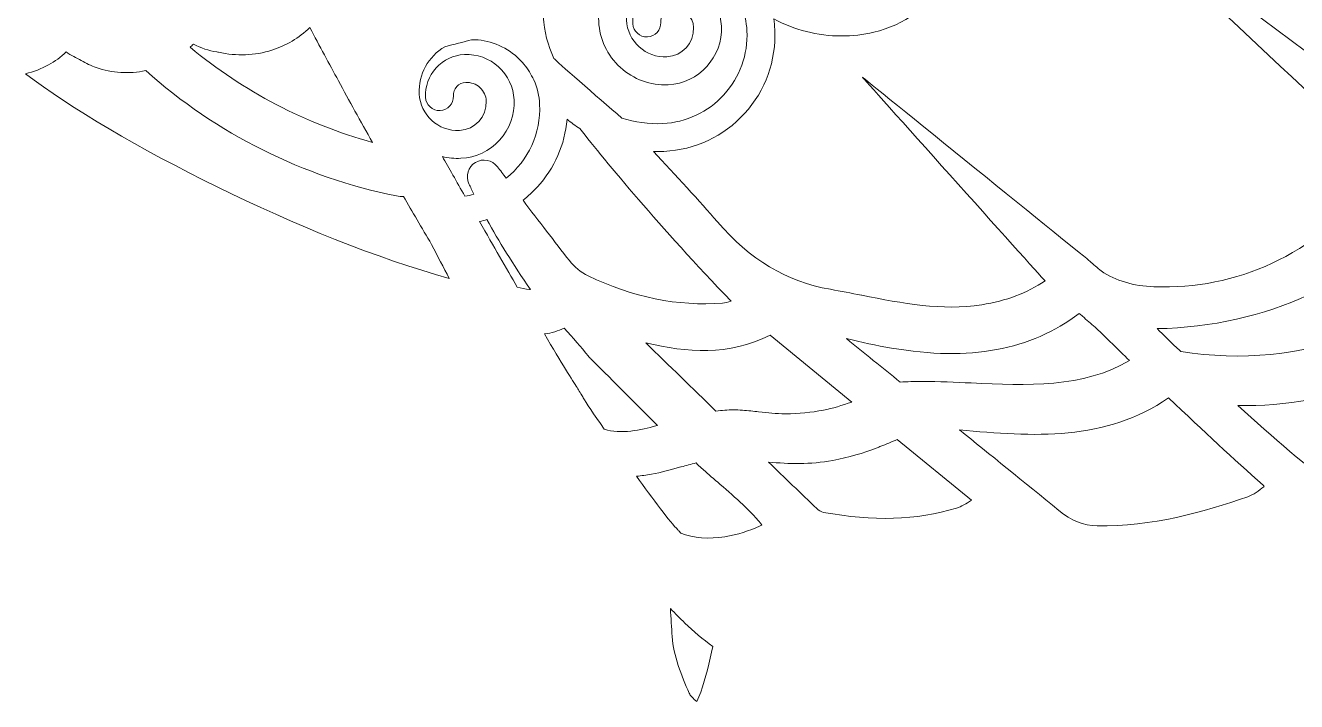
# Model space of a CAD drawing. Header units: millimetres. Extents: x -1647 to 2455, y -685 to 37.
# Drawn here: x 1234.7 to 1462.7, y -608 to -486.7 of the extents above; entities that cross this region are included whole.
import ezdxf

# ---------------------------------------------------------------- set-up
doc = ezdxf.new("R2010")
doc.units = ezdxf.units.MM
doc.header["$MEASUREMENT"] = 0
doc.layers.add('Layer 5', color=7, linetype='Continuous')

msp = doc.modelspace()

# ---------------------------------------------------------------- linework, layer by layer
at = {"layer": 'Layer 5', "lineweight": 0}
for points, knots in [([(1491.53, -509.98), (1489.81, -510.39), (1488.48, -509.99), (1486.94, -508.61), (1482.51, -504.65), (1429.56, -465.51), (1429.56, -465.51), (1429.56, -465.51), (1471.46, -505.15), (1478, -510.83), (1478.98, -511.67), (1478.98, -511.67), (1478.52, -512.41), (1478.23, -512.88), (1478, -513.33), (1477.77, -513.77), (1477.53, -514.25), (1477.28, -514.75), (1477.07, -514.98), (1465.27, -528.03), (1452.22, -534.12), (1437.15, -533.6), (1433.44, -533.47), (1430.34, -532.54), (1427.67, -530.77), (1426.97, -530.18), (1426.29, -529.6), (1425.64, -529.02), (1425, -528.44), (1384.86, -496.01), (1384.86, -496.01), (1384.86, -496.01), (1415.78, -530.58), (1417.6, -532.53), (1414.32, -534.75), (1410.68, -536.12), (1406.24, -536.82), (1399.07, -537.95), (1392.11, -536.58), (1384.74, -535.13), (1384.73, -535.13), (1384.71, -535.12), (1384.7, -535.12), (1384.69, -535.12), (1384.68, -535.12), (1384.67, -535.11), (1382.86, -534.76), (1380.98, -534.39), (1379.12, -534.06), (1371.19, -532.68), (1364.73, -528.81), (1358.78, -521.89), (1355.82, -518.43), (1351.2, -513.44), (1347.34, -509.33), (1347.98, -509.34), (1348.62, -509.34), (1349.24, -509.31), (1354.82, -509.04), (1359.96, -506.62), (1363.71, -502.5), (1367.47, -498.37), (1369.39, -493.02), (1369.13, -487.45), (1369.1, -486.8), (1369.03, -486.15), (1368.93, -485.51), (1372.66, -487.53), (1376.81, -488.6), (1381.06, -488.6), (1383.02, -488.6), (1384.98, -488.37), (1386.9, -487.91), (1392.34, -486.63), (1396.95, -483.32), (1399.88, -478.57), (1402.82, -473.82), (1403.73, -468.22), (1402.45, -462.79), (1402, -460.88), (1401.24, -459.07), (1400.2, -457.45), (1402.33, -458.01), (1404.52, -458.3), (1406.74, -458.3), (1411.02, -458.3), (1415.27, -457.2), (1419.02, -455.12), (1423.91, -452.43), (1427.45, -447.99), (1429, -442.63), (1430.55, -437.26), (1429.91, -431.62), (1427.21, -426.73), (1426.7, -425.81), (1426.11, -424.94), (1425.45, -424.13), (1426.07, -424.17), (1426.68, -424.2), (1427.3, -424.2), (1432.9, -424.2), (1438.23, -422.4), (1442.69, -419.01), (1447.13, -415.64), (1449.99, -410.73), (1450.74, -405.2), (1451.5, -399.66), (1450.05, -394.17), (1446.68, -389.73), (1446.05, -388.9), (1445.35, -388.13), (1444.58, -387.43), (1449.99, -386.41), (1454.93, -383.68), (1458.67, -379.58), (1462.43, -375.46), (1464.36, -370.12), (1464.11, -364.55), (1463.93, -360.57), (1462.61, -356.74), (1460.35, -353.51), (1473.06, -356.2), (1484.42, -359.1), (1495.86, -362.56), (1499.35, -366.66), (1502.27, -371.35), (1504.32, -376.14), (1505.51, -378.93), (1506.45, -381.83), (1507.11, -384.77), (1507.28, -385.51), (1507.44, -386.3), (1507.58, -387.14), (1499.85, -383.49), (1473.73, -376.26), (1473.73, -376.26), (1473.73, -376.26), (1487.31, -384.94), (1492.55, -387.78), (1497.36, -390.4), (1505.38, -394.77), (1511.49, -398.45), (1514.15, -401.79), (1518.58, -408.29), (1519.37, -415.12), (1519.79, -418.8), (1518.49, -422.6), (1515.86, -425.43), (1490.17, -402.86), (1464.66, -390.26), (1464.66, -390.26), (1464.66, -390.26), (1490.56, -415.95), (1503.85, -427.12), (1510.94, -433.08), (1514.11, -439.89), (1513.37, -448.86), (1512.76, -448.2), (1512.13, -447.56), (1511.53, -446.9), (1486.55, -419.17), (1459.84, -404.76), (1459.84, -404.76), (1459.84, -404.76), (1493.55, -439.89), (1504.37, -451.64), (1505.55, -452.92), (1506.73, -454.2), (1507.91, -455.48), (1508.57, -456.2), (1509.25, -456.98), (1509.92, -457.75), (1511.23, -459.25), (1512.57, -460.8), (1514.1, -462.22), (1515.77, -463.78), (1516.41, -465.49), (1516.17, -467.74), (1516.1, -468.49), (1516.02, -469.23), (1515.95, -469.99), (1515.64, -473.09), (1515.33, -476.29), (1514.52, -479.16), (1514.02, -480.94), (1512.75, -482.96), (1510.95, -484.85), (1509.02, -486.88), (1508.33, -486.97), (1508.32, -486.97), (1508.25, -486.96), (1507.19, -487), (1505.42, -484.83), (1499.91, -478.1), (1450.71, -436.16), (1450.71, -436.16), (1450.71, -436.16), (1466.17, -453.6), (1466.97, -454.59), (1467.15, -454.82), (1467.52, -455.21), (1469.75, -457.56), (1476.78, -464.95), (1495.45, -484.59), (1504.34, -496.04), (1506.23, -498.49), (1506.22, -499.75), (1504.29, -502.19), (1501.19, -506.08), (1496.9, -508.71), (1491.53, -509.98)], [0, 0, 0, 0, 1, 1, 1, 2, 2, 2, 3, 3, 3, 4, 4, 4, 5, 5, 5, 6, 6, 6, 7, 7, 7, 8, 8, 8, 9, 9, 9, 10, 10, 10, 11, 11, 11, 12, 12, 12, 13, 13, 13, 14, 14, 14, 15, 15, 15, 16, 16, 16, 17, 17, 17, 18, 18, 18, 19, 19, 19, 20, 20, 20, 21, 21, 21, 22, 22, 22, 23, 23, 23, 24, 24, 24, 25, 25, 25, 26, 26, 26, 27, 27, 27, 28, 28, 28, 29, 29, 29, 30, 30, 30, 31, 31, 31, 32, 32, 32, 33, 33, 33, 34, 34, 34, 35, 35, 35, 36, 36, 36, 37, 37, 37, 38, 38, 38, 39, 39, 39, 40, 40, 40, 41, 41, 41, 42, 42, 42, 43, 43, 43, 44, 44, 44, 45, 45, 45, 46, 46, 46, 47, 47, 47, 48, 48, 48, 49, 49, 49, 50, 50, 50, 51, 51, 51, 52, 52, 52, 53, 53, 53, 54, 54, 54, 55, 55, 55, 56, 56, 56, 57, 57, 57, 58, 58, 58, 59, 59, 59, 60, 60, 60, 61, 61, 61, 62, 62, 62, 63, 63, 63, 64, 64, 64, 65, 65, 65, 66, 66, 66, 67, 67, 67, 68, 68, 68, 69, 69, 69, 70, 70, 70, 70]), ([(1334.92, -482.21), (1336.03, -481.74), (1337.15, -481.26), (1338.27, -480.76), (1337.7, -482.43), (1337.45, -484.2), (1337.54, -486), (1337.69, -489.17), (1339.07, -492.1), (1341.42, -494.25), (1343.78, -496.39), (1346.83, -497.49), (1350, -497.34), (1355.53, -497.08), (1359.81, -492.37), (1359.55, -486.84), (1359.44, -484.56), (1358.45, -482.46), (1356.76, -480.92), (1355.08, -479.39), (1352.9, -478.61), (1350.63, -478.73), (1348.68, -478.82), (1346.88, -479.67), (1345.56, -481.11), (1344.25, -482.56), (1343.57, -484.43), (1343.66, -486.39), (1343.73, -487.76), (1344.9, -488.83), (1346.28, -488.77), (1346.95, -488.73), (1347.56, -488.44), (1348.01, -487.95), (1348.46, -487.46), (1348.69, -486.82), (1348.66, -486.15), (1348.63, -485.53), (1348.84, -484.94), (1349.26, -484.48), (1349.68, -484.02), (1350.25, -483.75), (1350.87, -483.72), (1352.82, -483.62), (1354.47, -485.14), (1354.56, -487.08), (1354.69, -489.85), (1352.54, -492.21), (1349.77, -492.34), (1347.91, -492.43), (1346.15, -491.79), (1344.79, -490.55), (1343.42, -489.31), (1342.62, -487.61), (1342.53, -485.76), (1342.41, -483.29), (1343.27, -480.92), (1344.93, -479.08), (1346.6, -477.25), (1348.88, -476.18), (1351.35, -476.06), (1354.61, -475.91), (1357.74, -477.03), (1360.15, -479.23), (1362.56, -481.42), (1363.98, -484.43), (1364.13, -487.68), (1364.33, -491.93), (1362.87, -495.99), (1360.01, -499.13), (1357.16, -502.27), (1353.25, -504.11), (1349.01, -504.31), (1346.5, -504.43), (1344.03, -504.1), (1341.67, -503.33), (1337.34, -499.52), (1329.82, -493.13), (1329.51, -492.61), (1328.39, -490.26), (1327.75, -487.74), (1327.59, -485.11), (1330.08, -484.19), (1332.54, -483.22), (1334.92, -482.21)], [0, 0, 0, 0, 1, 1, 1, 2, 2, 2, 3, 3, 3, 4, 4, 4, 5, 5, 5, 6, 6, 6, 7, 7, 7, 8, 8, 8, 9, 9, 9, 10, 10, 10, 11, 11, 11, 12, 12, 12, 13, 13, 13, 14, 14, 14, 15, 15, 15, 16, 16, 16, 17, 17, 17, 18, 18, 18, 19, 19, 19, 20, 20, 20, 21, 21, 21, 22, 22, 22, 23, 23, 23, 24, 24, 24, 25, 25, 25, 26, 26, 26, 27, 27, 27, 28, 28, 28, 28]), ([(1264.84, -490.04), (1266.15, -490.75), (1267.58, -491.24), (1269.03, -491.47), (1269.14, -491.49), (1269.24, -491.5), (1269.35, -491.51), (1272.56, -492.25), (1275.87, -492.12), (1278.92, -491.14), (1281.44, -490.33), (1283.77, -488.94), (1285.72, -487.09), (1287.47, -490.39), (1289.21, -493.62), (1290.84, -496.64), (1292.77, -500.21), (1294.79, -503.87), (1296.96, -507.7), (1284.97, -504.39), (1273.82, -498.56), (1264.24, -490.63), (1264.44, -490.44), (1264.65, -490.25), (1264.84, -490.04)], [0, 0, 0, 0, 1, 1, 1, 2, 2, 2, 3, 3, 3, 4, 4, 4, 5, 5, 5, 6, 6, 6, 7, 7, 7, 8, 8, 8, 8]), ([(1314.25, -515.11), (1314.53, -515.72), (1314.83, -516.36), (1315.14, -517.01), (1314.62, -517.15), (1314.09, -517.26), (1313.55, -517.34), (1312.04, -514.71), (1310.66, -512.28), (1309.49, -510.24), (1310.57, -510.5), (1311.69, -510.61), (1312.82, -510.55), (1315.49, -510.42), (1317.96, -509.26), (1319.76, -507.28), (1321.57, -505.3), (1322.49, -502.73), (1322.36, -500.05), (1322.26, -497.78), (1321.27, -495.68), (1319.58, -494.15), (1317.9, -492.62), (1315.72, -491.83), (1313.44, -491.94), (1311.49, -492.03), (1309.69, -492.88), (1308.37, -494.33), (1307.06, -495.77), (1306.38, -497.65), (1306.48, -499.6), (1306.54, -500.97), (1307.72, -502.04), (1309.09, -501.98), (1309.76, -501.95), (1310.37, -501.66), (1310.82, -501.16), (1311.27, -500.67), (1311.5, -500.03), (1311.47, -499.36), (1311.44, -498.74), (1311.65, -498.15), (1312.07, -497.69), (1312.49, -497.23), (1313.06, -496.96), (1313.68, -496.93), (1314.62, -496.89), (1315.53, -497.22), (1316.22, -497.85), (1316.92, -498.48), (1317.33, -499.35), (1317.37, -500.29), (1317.5, -503.06), (1315.35, -505.43), (1312.58, -505.56), (1308.76, -505.73), (1305.52, -502.78), (1305.34, -498.97), (1305.18, -495.5), (1306.94, -492.27), (1309.95, -490.52), (1311.57, -490.12), (1313.18, -489.7), (1314.74, -489.26), (1314.74, -489.26), (1314.75, -489.26), (1314.75, -489.26), (1317.8, -489.26), (1320.71, -490.39), (1322.96, -492.44), (1323.8, -493.2), (1324.53, -494.08), (1325.13, -495.04), (1325.37, -495.52), (1325.62, -496.01), (1325.9, -496.49), (1326.52, -497.88), (1326.87, -499.36), (1326.94, -500.9), (1327.19, -506.05), (1324.95, -510.92), (1320.93, -514.11), (1320.41, -513.42), (1319.89, -512.74), (1319.37, -512.06), (1318.45, -510.83), (1316.76, -510.5), (1315.44, -511.29), (1314.13, -512.07), (1313.61, -513.72), (1314.25, -515.11)], [0, 0, 0, 0, 1, 1, 1, 2, 2, 2, 3, 3, 3, 4, 4, 4, 5, 5, 5, 6, 6, 6, 7, 7, 7, 8, 8, 8, 9, 9, 9, 10, 10, 10, 11, 11, 11, 12, 12, 12, 13, 13, 13, 14, 14, 14, 15, 15, 15, 16, 16, 16, 17, 17, 17, 18, 18, 18, 19, 19, 19, 20, 20, 20, 21, 21, 21, 22, 22, 22, 23, 23, 23, 24, 24, 24, 25, 25, 25, 26, 26, 26, 27, 27, 27, 28, 28, 28, 29, 29, 29, 30, 30, 30, 30]), ([(1234.7, -495.37), (1236.19, -495.02), (1237.58, -494.49), (1238.85, -493.79), (1239.99, -493.17), (1241.06, -492.37), (1241.98, -491.46), (1242.91, -492.06), (1243.81, -492.57), (1244.71, -493), (1245.58, -493.51), (1246.48, -493.93), (1247.39, -494.26), (1250.25, -495.28), (1253.33, -495.44), (1256.27, -494.8), (1268.94, -506.13), (1284.6, -513.94), (1301.25, -517.31), (1301.7, -517.4), (1302.11, -517.42), (1302.5, -517.39), (1304.1, -520.14), (1305.78, -523), (1307.55, -526), (1308.64, -528.13), (1309.69, -530.14), (1310.72, -532.09), (1285.01, -525.03), (1250.73, -507.59), (1234.7, -495.37)], [0, 0, 0, 0, 1, 1, 1, 2, 2, 2, 3, 3, 3, 4, 4, 4, 5, 5, 5, 6, 6, 6, 7, 7, 7, 8, 8, 8, 9, 9, 9, 10, 10, 10, 10]), ([(1323.96, -518.09), (1324.88, -517.37), (1325.74, -516.57), (1326.52, -515.71), (1329.61, -512.32), (1331.47, -508.07), (1331.87, -503.55), (1332.6, -504.14), (1333.36, -504.7), (1334.15, -505.22), (1338.87, -511.19), (1348.49, -522.9), (1361.29, -536.19), (1360.73, -536.37), (1360.21, -536.49), (1359.73, -536.52), (1351.76, -537.16), (1343.65, -535.51), (1335.62, -531.63), (1334.36, -531.02), (1333.15, -530.03), (1332.28, -528.91), (1329.61, -525.47), (1326.82, -521.84), (1323.96, -518.09)], [0, 0, 0, 0, 1, 1, 1, 2, 2, 2, 3, 3, 3, 4, 4, 4, 5, 5, 5, 6, 6, 6, 7, 7, 7, 8, 8, 8, 8]), ([(1493.72, -525.27), (1492.05, -530.2), (1487.14, -536.94), (1473.45, -542.16), (1463.68, -545.89), (1452.79, -546.95), (1441.96, -545.23), (1441.72, -544.95), (1441.45, -544.7), (1441.16, -544.48), (1440.03, -543.39), (1438.89, -542.27), (1437.72, -541.12), (1447.45, -540.93), (1456.82, -538.83), (1464.96, -534.99), (1473.9, -530.78), (1480.87, -524.72), (1485.18, -517.42), (1485.18, -517.42), (1485.39, -517.6), (1485.39, -517.6), (1487.64, -519.62), (1489.77, -521.52), (1491.89, -523.53), (1492.5, -524.11), (1493.11, -524.69), (1493.72, -525.27)], [0, 0, 0, 0, 1, 1, 1, 2, 2, 2, 3, 3, 3, 4, 4, 4, 5, 5, 5, 6, 6, 6, 7, 7, 7, 8, 8, 8, 9, 9, 9, 9]), ([(1325.12, -534.08), (1324.39, -534.02), (1323.6, -533.85), (1322.93, -533.67), (1320.95, -530.25), (1318.73, -526.39), (1316.16, -521.91), (1316.61, -521.8), (1317.05, -521.68), (1317.48, -521.54), (1319.61, -525.43), (1322.18, -529.56), (1325.28, -534.09), (1325.22, -534.09), (1325.17, -534.08), (1325.12, -534.08)], [0, 0, 0, 0, 1, 1, 1, 2, 2, 2, 3, 3, 3, 4, 4, 4, 5, 5, 5, 5]), ([(1513.52, -546.39), (1512.82, -550.83), (1510.41, -554.76), (1505.92, -558.78), (1496.99, -566.75), (1486.51, -570.79), (1474.76, -570.79), (1474.76, -570.79), (1474.76, -570.79), (1474.76, -570.79), (1473.87, -570.79), (1472.96, -570.77), (1472.06, -570.73), (1470.95, -570.67), (1470.53, -570.46), (1470.49, -570.43), (1464.61, -565.85), (1458.6, -560.74), (1452.18, -554.88), (1460.78, -555.12), (1469.55, -553.53), (1477.68, -550.25), (1485.52, -547.09), (1495.71, -541.4), (1500.71, -531.98), (1504.61, -535.75), (1508.63, -539.61), (1512.69, -543.35), (1513.58, -544.18), (1513.76, -544.83), (1513.52, -546.39)], [0, 0, 0, 0, 1, 1, 1, 2, 2, 2, 3, 3, 3, 4, 4, 4, 5, 5, 5, 6, 6, 6, 7, 7, 7, 8, 8, 8, 9, 9, 9, 10, 10, 10, 10]), ([(1432.74, -546.83), (1424.53, -551.78), (1414.29, -551.32), (1404.38, -550.87), (1401.51, -550.74), (1398.55, -550.6), (1395.64, -550.6), (1394.17, -550.6), (1392.85, -550.63), (1391.63, -550.7), (1388.41, -548.11), (1385.19, -545.51), (1381.97, -542.91), (1384.67, -543.55), (1387.36, -544.14), (1390.08, -544.6), (1404.18, -547.01), (1414.91, -545.03), (1423.75, -538.38), (1423.94, -538.55), (1424.13, -538.72), (1424.34, -538.9), (1425.06, -539.55), (1425.81, -540.21), (1426.62, -540.84), (1426.62, -540.84), (1426.8, -541.02), (1426.8, -541.02), (1428.63, -542.82), (1430.68, -544.83), (1432.74, -546.83)], [0, 0, 0, 0, 1, 1, 1, 2, 2, 2, 3, 3, 3, 4, 4, 4, 5, 5, 5, 6, 6, 6, 7, 7, 7, 8, 8, 8, 9, 9, 9, 10, 10, 10, 10]), ([(1338.53, -559.14), (1336.63, -556.47), (1335.2, -554.34), (1334.78, -553.53), (1334.75, -553.48), (1334.71, -553.39), (1334.39, -552.87), (1334.39, -552.87), (1334.35, -552.81), (1334.35, -552.81), (1334.17, -552.51), (1333.94, -552.13), (1333.81, -551.9), (1333.76, -551.82), (1333.71, -551.75), (1333.66, -551.67), (1332.86, -550.53), (1330.89, -547.3), (1327.82, -542.07), (1329.07, -541.89), (1330.26, -541.54), (1331.36, -541.03), (1332.97, -542.81), (1334.35, -544.38), (1335.7, -546.08), (1335.71, -546.09), (1335.72, -546.1), (1335.73, -546.12), (1335.73, -546.12), (1335.93, -546.34), (1335.93, -546.34), (1335.98, -546.4), (1336.03, -546.45), (1336.09, -546.51), (1336.09, -546.51), (1336.1, -546.52), (1336.1, -546.52), (1336.97, -547.37), (1338.69, -549.09), (1340.87, -551.27), (1340.87, -551.27), (1341.1, -551.51), (1341.1, -551.51), (1343.18, -553.59), (1345.69, -556.1), (1348.08, -558.48), (1348.08, -558.48), (1347.8, -558.56), (1347.8, -558.56), (1345.23, -559.29), (1341.5, -560.14), (1338.53, -559.14)], [0, 0, 0, 0, 1, 1, 1, 2, 2, 2, 3, 3, 3, 4, 4, 4, 5, 5, 5, 6, 6, 6, 7, 7, 7, 8, 8, 8, 9, 9, 9, 10, 10, 10, 11, 11, 11, 12, 12, 12, 13, 13, 13, 14, 14, 14, 15, 15, 15, 16, 16, 16, 17, 17, 17, 17]), ([(1366.23, -556.04), (1365.34, -555.94), (1364.32, -555.83), (1363.33, -555.76), (1362.79, -555.72), (1362.24, -555.7), (1361.69, -555.7), (1360.68, -555.7), (1359.65, -555.76), (1358.57, -555.9), (1354.35, -551.8), (1350.15, -547.72), (1346, -543.67), (1353.43, -545.4), (1360.77, -546.11), (1368.28, -542.26), (1368.28, -542.26), (1382.92, -554.28), (1382.92, -554.28), (1381.21, -554.92), (1379.51, -555.41), (1377.85, -555.74), (1375.71, -556.16), (1373.43, -556.38), (1371.06, -556.39), (1371.06, -556.39), (1370.95, -556.39), (1370.95, -556.39), (1369.4, -556.39), (1367.86, -556.22), (1366.23, -556.04)], [0, 0, 0, 0, 1, 1, 1, 2, 2, 2, 3, 3, 3, 4, 4, 4, 5, 5, 5, 6, 6, 6, 7, 7, 7, 8, 8, 8, 9, 9, 9, 10, 10, 10, 10]), ([(1456.84, -569.5), (1456.03, -570.15), (1454.97, -570.95), (1453.96, -571.29), (1446.08, -573.99), (1436.71, -576.71), (1426.95, -576.5), (1424.49, -576.44), (1422.31, -575.57), (1420.09, -573.76), (1420.09, -573.76), (1420.09, -573.76), (1420.09, -573.76), (1413.87, -568.67), (1407.52, -563.53), (1402.26, -559.28), (1415.32, -560.53), (1428.66, -561.35), (1439.74, -553.52), (1446.22, -559.65), (1451.37, -564.46), (1456.73, -569.23), (1456.81, -569.3), (1456.87, -569.36), (1456.93, -569.42), (1456.9, -569.44), (1456.87, -569.47), (1456.84, -569.5)], [0, 0, 0, 0, 1, 1, 1, 2, 2, 2, 3, 3, 3, 4, 4, 4, 5, 5, 5, 6, 6, 6, 7, 7, 7, 8, 8, 8, 9, 9, 9, 9]), ([(1401.74, -573.32), (1394.5, -575.5), (1386.7, -575.75), (1377.89, -574.08), (1377.49, -574), (1376.96, -573.72), (1376.64, -573.41), (1376.64, -573.41), (1376.64, -573.41), (1376.64, -573.41), (1373.77, -570.64), (1370.9, -567.85), (1368.02, -565.06), (1371.66, -565.4), (1375.49, -565.51), (1379.52, -564.75), (1382.42, -564.21), (1385.02, -563.47), (1387.49, -562.49), (1387.7, -562.4), (1387.93, -562.31), (1388.17, -562.22), (1389.08, -561.87), (1390.09, -561.47), (1391.09, -560.99), (1391.09, -560.99), (1404.41, -571.91), (1404.41, -571.91), (1403.47, -572.54), (1402.58, -573.07), (1401.74, -573.32)], [0, 0, 0, 0, 1, 1, 1, 2, 2, 2, 3, 3, 3, 4, 4, 4, 5, 5, 5, 6, 6, 6, 7, 7, 7, 8, 8, 8, 9, 9, 9, 10, 10, 10, 10]), ([(1366.38, -576.54), (1364.64, -577.4), (1362.43, -578.08), (1360.16, -578.46), (1357.32, -578.92), (1354.52, -578.71), (1352.27, -577.84), (1352.27, -577.84), (1351.91, -577.41), (1351.91, -577.41), (1351.85, -577.34), (1351.79, -577.28), (1351.72, -577.21), (1350.49, -576), (1347.14, -571.55), (1344.34, -567.59), (1345.2, -567.52), (1346.08, -567.41), (1346.98, -567.24), (1348.79, -566.91), (1350.57, -566.42), (1352.29, -565.94), (1352.29, -565.94), (1352.33, -565.93), (1352.33, -565.93), (1353.21, -565.69), (1354.11, -565.44), (1355, -565.22), (1355.72, -565.9), (1356.32, -566.45), (1356.79, -566.86), (1357.46, -567.45), (1358.14, -568.04), (1358.82, -568.62), (1361.64, -571.05), (1364.3, -573.35), (1366.63, -576.09), (1366.67, -576.14), (1366.71, -576.19), (1366.82, -576.3), (1366.68, -576.38), (1366.53, -576.46), (1366.38, -576.54)], [0, 0, 0, 0, 1, 1, 1, 2, 2, 2, 3, 3, 3, 4, 4, 4, 5, 5, 5, 6, 6, 6, 7, 7, 7, 8, 8, 8, 9, 9, 9, 10, 10, 10, 11, 11, 11, 12, 12, 12, 13, 13, 13, 14, 14, 14, 14]), ([(1355.83, -606.35), (1355.64, -606.91), (1355.4, -607.48), (1355.14, -608.04), (1354.5, -607.5), (1353.96, -606.98), (1353.77, -606.55), (1352.38, -603.42), (1350.94, -599.76), (1350.72, -596.38), (1350.61, -594.74), (1350.51, -593.07), (1350.41, -591.32), (1351.28, -592.25), (1352.13, -593.12), (1352.98, -593.94), (1354.54, -595.45), (1356.23, -596.86), (1357.99, -598.13), (1357.46, -600.98), (1356.73, -603.74), (1355.83, -606.35)], [0, 0, 0, 0, 1, 1, 1, 2, 2, 2, 3, 3, 3, 4, 4, 4, 5, 5, 5, 6, 6, 6, 7, 7, 7, 7])]:
    msp.add_open_spline(points, degree=3, knots=knots, dxfattribs=at)

doc.saveas('drawing.dxf')
